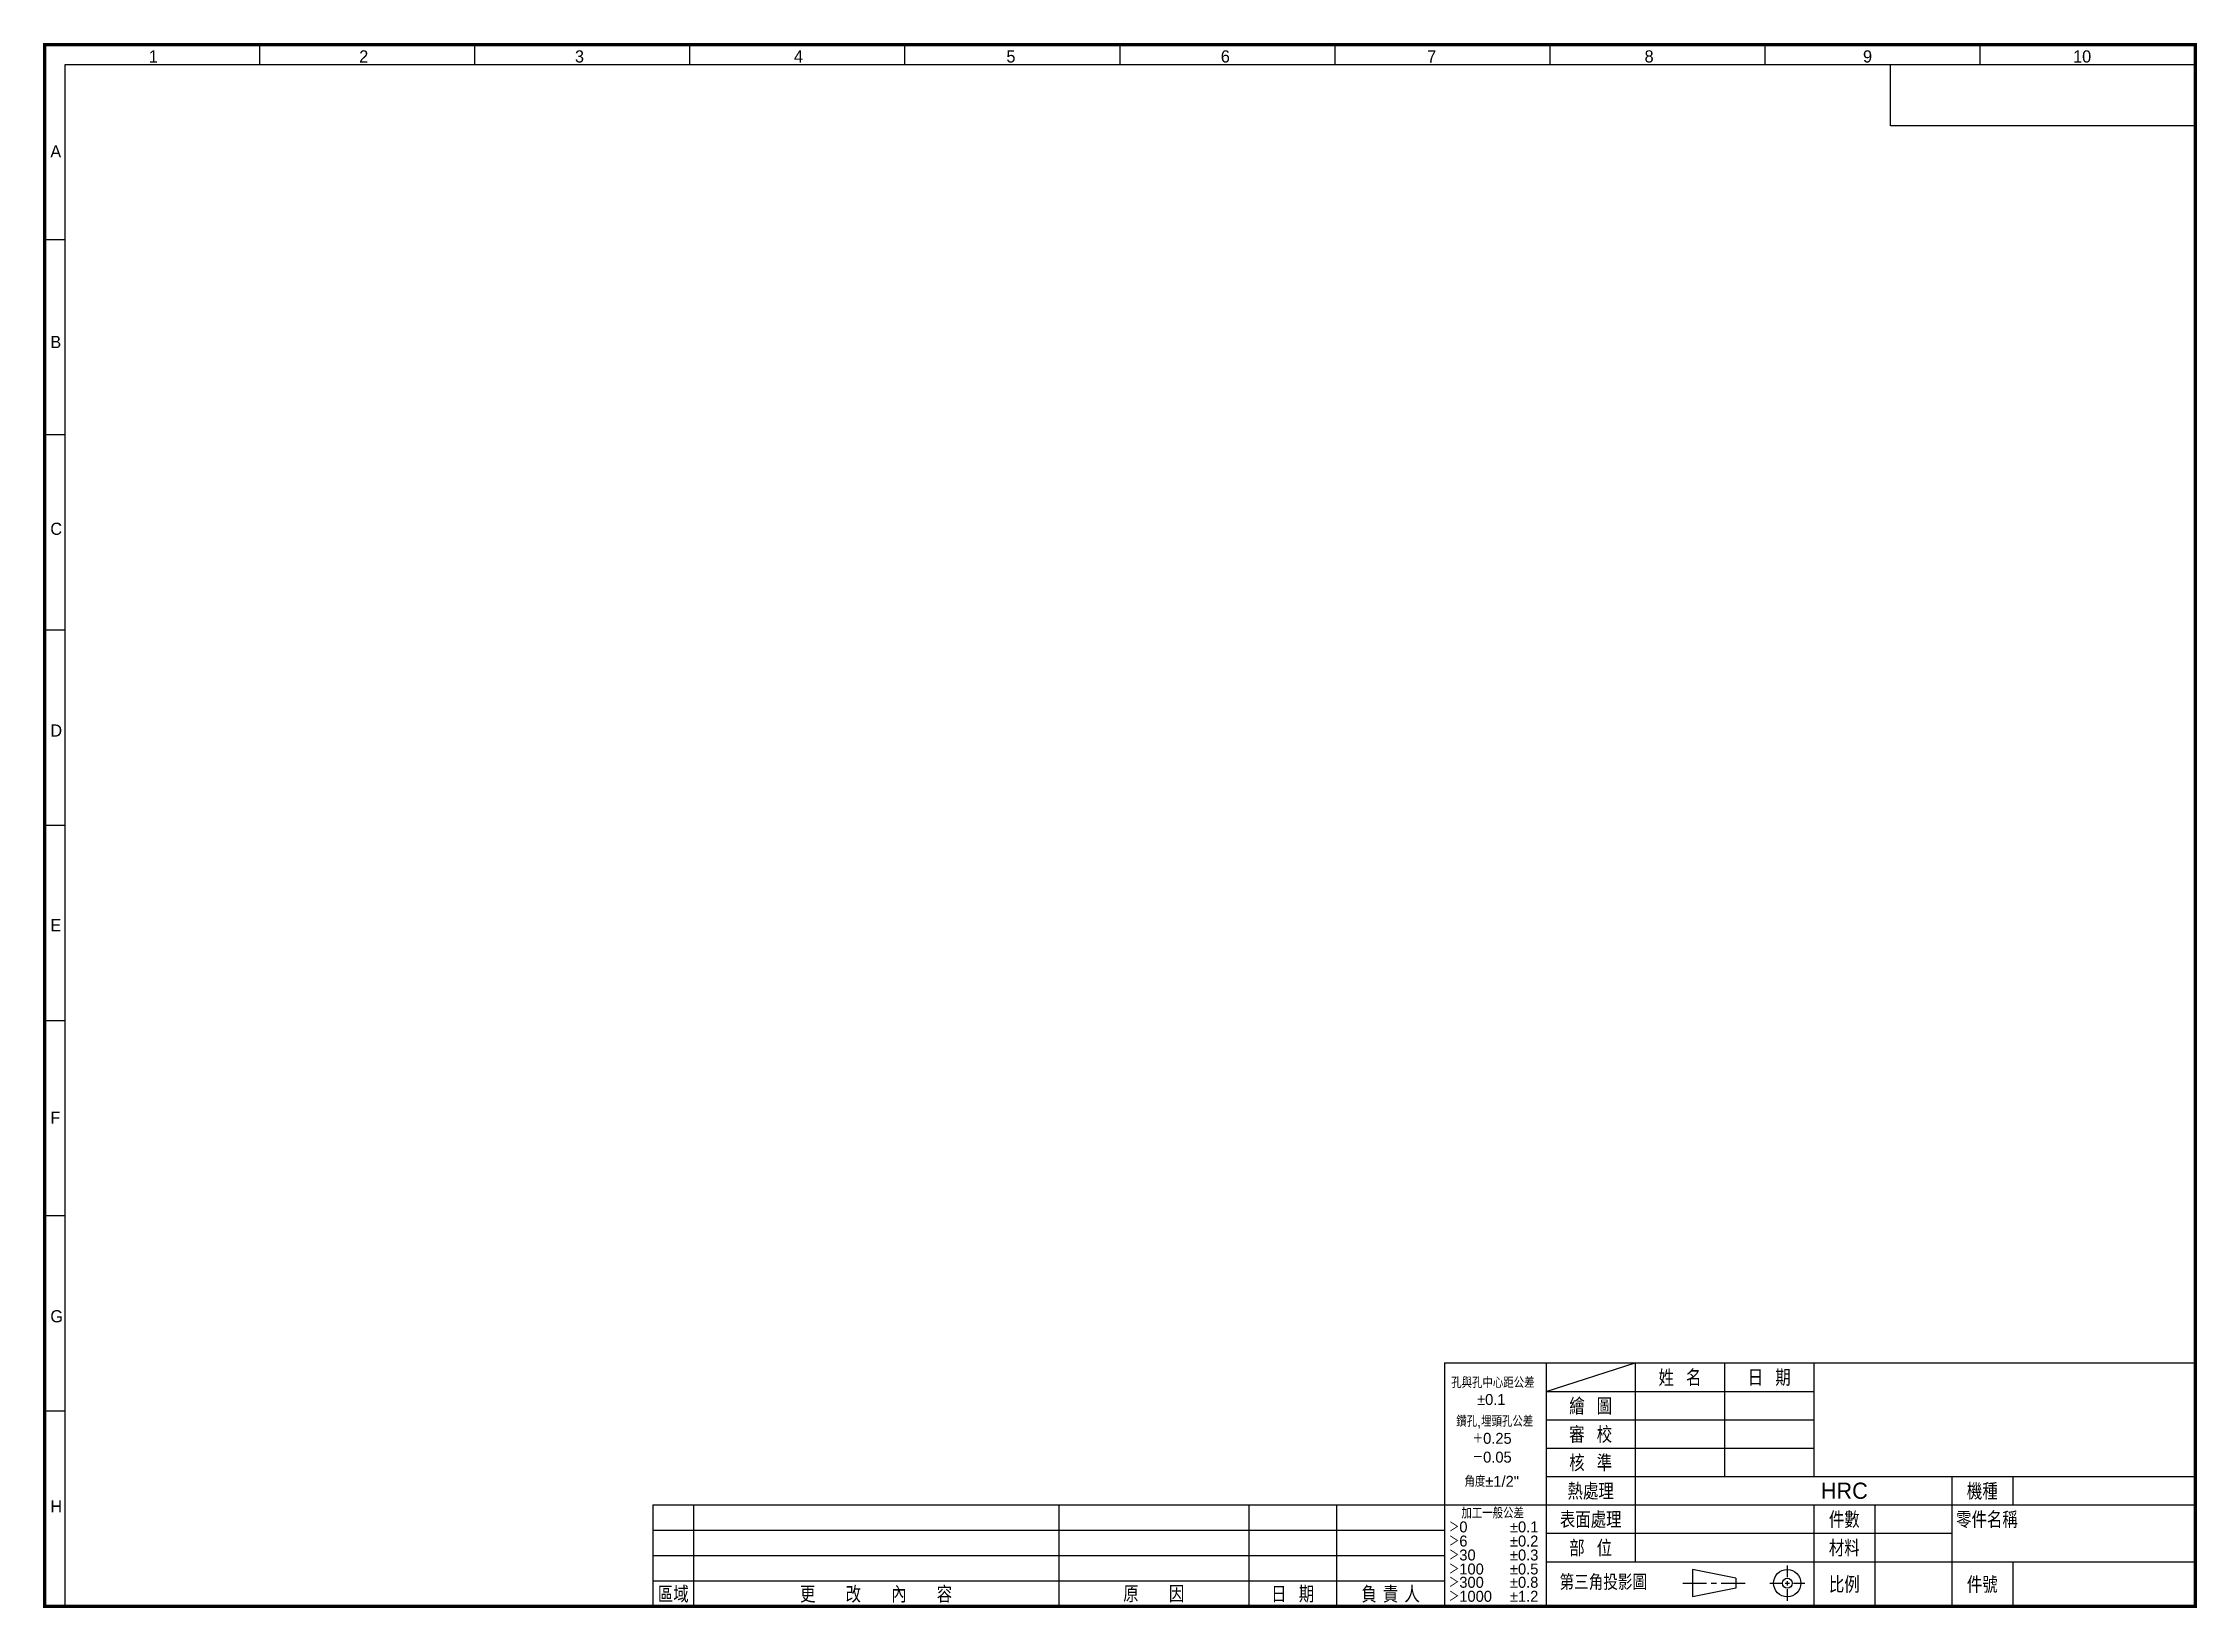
# Model space of a CAD drawing. Extents: x 0 to 530, y 0 to 385.
import ezdxf
from ezdxf.enums import TextEntityAlignment as Align

# ---------------------------------------------------------------- set-up
doc = ezdxf.new("R2010")
doc.units = 0
doc.header["$MEASUREMENT"] = 0
doc.linetypes.add('THIN', pattern=[200000, 200000, 0])
doc.layers.get('0').update_dxf_attribs({"linetype": 'CONTINUOUS'})
doc.styles.add('CHINA', font='c2.shx', dxfattribs={"bigfont": 'china.shx'})

msp = doc.modelspace()

# ---------------------------------------------------------------- linework, layer by layer
at = {"color": 4, "linetype": 'THIN'}
for p, q in [((53, 379.99), (53, 384.99)), ((106, 379.99), (106, 384.99)), ((159, 379.99), (159, 384.99)), ((212, 379.99), (212, 384.99)), ((265, 379.99), (265, 384.99)), ((317.99, 379.99), (317.99, 384.99)), ((370.99, 379.99), (370.99, 384.99)), ((423.99, 379.99), (423.99, 384.99)), ((476.99, 379.99), (476.99, 384.99)), ((529.99, 379.99), (5, 379.99)), ((5, 379.99), (5, 0)), ((5, 336.9), (0, 336.9)), ((5, 288.77), (0, 288.77)), ((5, 240.64), (0, 240.64)), ((5, 192.51), (0, 192.51)), ((5, 144.38), (0, 144.38)), ((5, 96.25), (0, 96.25)), ((5, 48.12), (0, 48.12))]:
    msp.add_line(p, q, dxfattribs=at)
at = {"color": 4}
for p, q in [((454.91, 364.99), (454.91, 379.99)), ((529.99, 364.99), (454.91, 364.99)), ((369.99, 60), (369.99, 0)), ((391.99, 60), (391.99, 11)), ((413.99, 60), (413.99, 32)), ((435.99, 60), (435.99, 32)), ((369.99, 53), (435.99, 53)), ((369.99, 46), (435.99, 46)), ((369.99, 39), (435.99, 39)), ((369.99, 32), (529.99, 32)), ((469.99, 32), (469.99, 0)), ((484.99, 32), (484.99, 25)), ((149.89, 25), (344.99, 25)), ((159.89, 25), (159.89, 0)), ((249.89, 25), (249.89, 0)), ((296.74, 25), (296.74, 0)), ((318.36, 25), (318.36, 0)), ((344.99, 25), (529.99, 25)), ((435.99, 25), (435.99, 0)), ((450.99, 25), (450.99, 0)), ((149.89, 18.75), (344.99, 18.75)), ((369.99, 18), (469.99, 18)), ((149.89, 12.5), (344.99, 12.5)), ((369.99, 11), (529.99, 11)), ((484.99, 11), (484.99, 0)), ((149.89, 6.25), (344.99, 6.25)), ((403.69, 5.7), (409.53, 5.7)), ((416.79, 6.92), (406.05, 9.07)), ((406.05, 9.07), (406.05, 2.34)), ((410.71, 5.7), (411.99, 5.7)), ((413.17, 5.7), (419.04, 5.7)), ((416.79, 6.92), (416.79, 4.49)), ((425.1, 5.7), (427.99, 5.7)), ((428.95, 5.7), (430, 5.7)), ((429.44, 10.05), (429.44, 7.16)), ((429.44, 6.2), (429.44, 5.15)), ((430.96, 5.7), (433.79, 5.7)), ((416.79, 4.49), (406.05, 2.34)), ((429.44, 4.19), (429.44, 1.36))]:
    msp.add_line(p, q, dxfattribs=at)
at = {"color": 7}
for q in [(529.99, 60), (344.99, 0)]:
    msp.add_line((344.99, 60), q, dxfattribs=at)
at = {"color": 4, "linetype": 'CONTINUOUS'}
for p, q in [((369.99, 53), (391.99, 60)), ((149.89, 25), (149.89, 0))]:
    msp.add_line(p, q, dxfattribs=at)
at = {"color": 7, "const_width": 0.8}
msp.add_lwpolyline([(529.99, 0), (529.99, 384.99), (0, 384.99), (0, 0)], close=True, dxfattribs=at)
at = {"color": 4}
for radius in [3.36, 1.22]:
    msp.add_circle((429.44, 5.7), radius, dxfattribs=at)

# ---------------------------------------------------------------- texts
at = {"color": 4, "linetype": 'THIN', "style": 'CHINA'}
for s, p in [('1', (25.64, 380.6)), ('2', (77.51, 380.6)), ('3', (130.68, 380.6)), ('4', (184.64, 380.6)), ('5', (237.01, 380.6)), ('6', (289.84, 380.6)), ('7', (340.7, 380.6)), ('8', (394.27, 380.6)), ('9', (448.1, 380.6)), ('10', (499.87, 380.6)), ('A', (1.39, 357.19)), ('B', (1.39, 310.2)), ('C', (1.39, 264.15)), ('D', (1.39, 214.41)), ('E', (1.39, 166.42)), ('F', (1.39, 118.97)), ('G', (1.39, 70.01)), ('H', (1.39, 23.13))]:
    msp.add_text(s, height=3, dxfattribs=at).set_placement(p)
at = {"color": 4, "linetype": 'CONTINUOUS', "style": 'CHINA'}
for s, p in [('姓  名', (402.99, 56.5)), ('日  期', (424.99, 56.5)), ('繪  圖', (380.99, 49.5)), ('審  校', (380.99, 42.5)), ('核  準', (380.99, 35.5)), ('熱處理', (380.99, 28.5)), ('HRC', (443.49, 28.5)), ('機種', (477.49, 28.5)), ('表面處理', (380.99, 21.5)), ('件數', (443.49, 21.5)), ('零件名稱', (478.64, 21.5)), ('部  位', (380.99, 14.5)), ('材料', (443.49, 14.5)), ('區域', (154.89, 3.12)), ('更     改     內     容', (204.89, 3.12)), ('日  期', (307.55, 3.12)), ('負 責 人', (331.68, 3.12)), ('比例', (443.49, 5.5)), ('件號', (477.49, 5.5)), ('原     因', (273.32, 3.12))]:
    msp.add_text(s, height=4, dxfattribs=at).set_placement(p, align=Align.MIDDLE)
for s, height, p in [('孔與孔中心距公差', 2.703, (346.61, 53.81)), ('±0.1', 2.703, (352.99, 49.64)), ('鑽孔,埋頭孔公差', 2.703, (347.85, 44.27)), ('＋0.25', 2.703, (351.92, 40.06)), ('－0.05', 2.703, (351.92, 35.43)), ('角度±1/2"', 2.703, (349.89, 29.46)), ('加工一般公差', 2.703, (349.13, 21.64)), ('＞0', 2.703, (346.05, 18.23)), ('＞6', 2.703, (346.05, 14.74)), ('±0.1', 2.703, (361.09, 18.23)), ('±0.2', 2.703, (361.09, 14.74)), ('＞30', 2.703, (346.05, 11.3)), ('±0.3', 2.703, (361.09, 11.3)), ('＞100', 2.703, (346.05, 7.85)), ('＞300', 2.703, (346.05, 4.57)), ('±0.5', 2.703, (361.09, 7.85)), ('±0.8', 2.703, (361.09, 4.57)), ('第三角投影圖', 3.784, (373.32, 4.02)), ('＞1000', 2.703, (346.05, 1.12)), ('±1.2', 2.703, (361.09, 1.12))]:
    msp.add_text(s, height=height, dxfattribs=at).set_placement(p)

doc.saveas('drawing.dxf')
